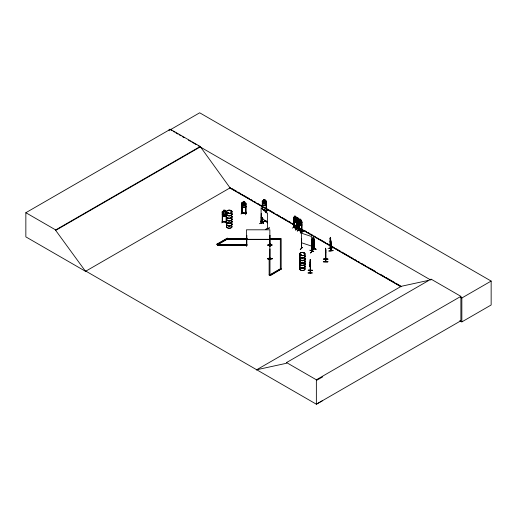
<?xml version="1.0" encoding="UTF-8"?>
<svg xmlns="http://www.w3.org/2000/svg" width="517" height="517" viewBox="0 0 517 517"><rect width="100%" height="100%" fill="white"/><g stroke="black" fill="none" stroke-linecap="round" stroke-linejoin="round"><path stroke-width="0.78" d="M325.594 252.865L325.645 251.592M310.219 265.072L310.284 262.81M325.594 251.12L325.626 250.635L325.529 255.476L325.671 251.365M308.061 273.021C316.042 272.743 311.706 273.144 308.074 272.898M323.429 261.802C337.129 261.77 314.155 261.583 327.817 261.88M323.435 261.505L327.83 261.583M325.658 251.268L325.684 249.763M310.155 261.938L310.129 262.707L310.349 260.006M310.168 262.222L310.239 261.402M310.226 264.982L310.168 264.42M310.349 263.347L310.155 266.694M310.504 260.865L310.517 270.63M310.407 272.362L310.342 272.937L310.258 259.392L310.213 272.653M310.194 272.905L310.355 270.423M310.53 270.107L310.349 272.911L310.374 272.343M323.61 259.133L328.004 259.088L323.616 258.978M325.62 252.949L325.568 253.724L325.536 253.201M325.568 252.787L325.62 252.005M325.71 252.128L325.691 252.483L325.658 251.805M325.574 261.434L325.62 248.173L325.51 251.43L325.71 249.873M325.917 259.237L325.723 258.83L325.555 261.712L325.613 250.183M325.897 259.237L325.755 261.667M310.206 260.684L310.303 259.398M310.194 264.006L310.252 263.231M330.964 250.538L330.156 248.328L330.441 248.554M330.861 243.669L330.744 244.599L330.822 243.707M313.897 241.646L313.735 243.035L313.961 241.639M309.942 250.299L313.754 251.398M313.645 251.695L309.961 250.118M269.861 245.09L269.816 245.304M270.029 258.157L269.855 258.455L270.01 258.106M228.023 212.552C226.498 212.493 228.63 213.547 227.958 212.493M227.68 212.636L228.178 212.636M231.06 211.014L230.666 210.923L231.08 211.059M230.815 211.052L230.957 210.942M301.237 255.152L301.165 254.784M303.789 253.207L304.119 253.039M302.49 247.339L300.222 249.543L302.406 247.346M222.653 212.248L222.232 212.3L222.653 212.248L222.575 221.922L222.187 221.858L222.265 211.576M222.672 221.903L222.31 221.767M226.11 212.59L226.498 212.629L226.11 212.59L226.123 222.271L226.517 222.284L226.524 212.002L225.057 211.479L225.102 210.27L223.674 210.154L223.719 216.087M226.123 222.271C227.874 221.593 221.45 223.17 222.31 221.405L226.162 221.78L226.065 222.148M226.407 223.506L226.536 221.832L222.698 221.567M226.207 223.46L226.562 222.194M310.148 272.879L310.206 272.33M325.678 258.881L325.884 259.456L325.878 249.646M222.252 214.762L222.691 215.983L226.045 216.319L226.536 215.24M222.691 215.977L222.31 214.729M225.102 210.27L225.069 216.222M225.115 211.524L225.755 211.97L225.755 214.167L225.044 215.04L223.719 214.904L223.008 213.889L223.008 211.692L223.719 211.375M226.524 212.002L226.019 211.537L222.73 211.272L222.252 211.615M226.026 216.313L226.472 215.156M261.208 222.827L261.104 223.06M260.807 221.392C269.389 228.236 255.295 216.429 263.437 223.409M260.982 221.14L263.618 223.15M263.605 223.312L260.956 221.308M295.375 218.937L296.28 218.439L295.634 219.421L296.26 221.192L295.427 219.551C295.091 221.166 293.772 219.899 295.207 219.169L294.567 217.457L295.381 218.95M297.113 218.762L296.06 218.613L296.37 223.124L298.768 224.507L299.084 223.512M298.768 224.507L299.117 220.352L298.096 219.37L298.606 220.055L298.606 222.252L298.096 222.905L297.146 222.355L296.635 221.114L297.113 217.586L298.128 218.174L298.128 219.35M262.642 201.604L262.255 201.559L262.642 201.604L262.642 209.572M262.707 205.249L262.281 204.002L262.707 205.249L266.016 205.65L266.513 204.512M266.455 201.391L266.016 200.874L262.72 200.506L262.281 200.848L262.287 209.443M266.106 201.934L266.494 201.979L266.106 201.934L266.074 211.582L266.475 211.647L266.513 201.352L266.016 200.874M266.016 205.65L262.714 205.223M265.085 211.033L264.736 211.072M266.029 211.33L266.507 211.524M266.313 212.862L266.972 210.154M301.805 224.824C302.141 228.029 295.646 221.515 301.495 225.748L301.87 224.83M312.055 239.972C311.105 241.93 313.321 237.232 313.935 238.524M325.729 261.686L325.704 248.787L325.665 249.356M246.053 206.522L245.543 207.575L242.305 207.117L241.891 205.85L242.344 207.078M246.066 206.496L245.575 207.621L242.318 207.084M301.489 248.095L301.379 248.515M311.538 251.928L311.447 242.208L311.531 251.915M330.15 238.13L330.486 238.66M292.312 228.126L295.394 226.194M242.331 202.341L241.878 202.722L242.357 202.386L245.575 202.845L246.053 203.362L246.066 213.618C246.712 212.726 243.274 214.161 241.878 212.868M241.904 212.991L241.904 203.317L242.286 203.381L242.292 213.036L241.904 212.642M242.286 203.381L241.866 203.407M243.268 201.339L243.32 202.561L242.622 202.845L242.622 205.042L243.32 206.096L244.619 206.296L245.31 205.462L245.31 203.265L244.619 202.761L244.677 201.527L243.268 201.339L243.281 202.49M244.664 202.729L244.677 201.527M245.64 203.989L246.06 203.963L245.64 203.989L245.672 213.586L245.678 203.905M241.058 214.09L242.383 211.64M241.878 212.519L246.06 213.178M242.292 213.036L242.331 212.603M245.517 214.801L246.654 212.151M312.139 242.454L312.501 243.035L313.535 241.064L313.199 237.594L312.475 238.318L312.139 240.263L311.977 250.945L314.11 248.806M293.824 227.357L294.167 227.519L294.244 217.87M294.283 227.092L293.953 226.905L294.07 227.499M294.134 227.499L294.244 220.261M296.907 228.753L296.603 228.656M301.825 231.959L301.838 221.664L301.87 231.952C296.855 229.949 299.53 229.302 298.994 230.349L299.059 223.971M301.573 231.454L301.553 231.81L301.553 222.207L301.941 222.31L301.553 222.207M298.904 230.123C304.319 233.594 301.76 230.789 298.949 230.13L298.884 223.751M246.338 243.934L246.402 246.499M330.15 248.347L330.189 238.085M312.158 250.758C310.394 251.482 315.383 247.785 313.754 248.625M313.774 248.948L313.974 239.184L314.142 248.806L313.884 249.02L313.916 238.473L313.78 248.923M300.855 254.778L300.526 255.043M300.635 254.862L301.068 255.114M304.002 253.046L303.828 253.11M243.966 204.092L245.148 203.194L244.27 204.415L245.2 205.908L243.985 204.622C243.449 206.38 241.788 205.501 243.694 204.312L242.822 202.838L244.005 204.06M265.447 220.895L262.332 222.252M247.236 238.524L227.868 238.524L217.515 244.502L217.515 245.297L246.868 245.291L246.829 235.623L246.435 235.623L246.829 235.623M301.476 238.886L301.566 248.599L301.65 238.938M312.701 250.577L310.607 252.981M310.51 252.975L312.791 250.784M312.475 239.494L312.546 238.343L313.218 237.671L313.173 238.835M312.623 238.408L313.056 237.975L312.623 238.796M312.022 241.142L311.932 250.971L311.951 241.381M314.103 239.229L313.774 239.384M313.722 243.009L312.048 244.728M316.074 249.246L312.178 248.05L315.965 249.188M222.304 211.627L223.732 211.343M301.237 254.81L300.726 254.823M313.968 248.638L311.932 250.622M298.794 219.977L299.789 220.106M269.809 258.687L269.861 229.806L246.435 229.813L246.389 245.278L246.389 244.838L246.874 245.026M246.389 245.187L246.816 245.284M246.816 244.935L246.402 244.942M269.861 235.623L269.467 235.629L269.512 245.304C268.724 244.522 271.063 244.942 269.48 244.832M269.512 245.161L270.055 245.413L270.01 235.623M266.126 211.143L266.113 211.615M294.897 217.237L294.897 216.054L295.924 216.642L296.37 220.74L295.853 221.386L294.897 220.843L294.386 219.609L294.897 216.054M295.892 216.662L294.864 216.074M295.924 217.819L296.945 218.82L296.59 218.2M296.538 218.245L293.869 217.121L294.154 221.593L296.564 222.969M294.154 221.593L296.596 222.95M298.794 219.919L299.123 219.686L301.495 221.082L301.805 221.683L300.842 220.669L300.842 219.492L299.789 218.93L299.821 220.164L299.304 220.261L299.304 222.459L299.821 223.693L300.778 224.242L301.288 223.59L300.778 219.531M293.979 226.924L294.167 227.17M295.459 229.975L298.561 227.984L295.498 229.975M297.256 231.041L300.338 229.037L297.256 230.84M299.091 230.123L301.87 231.603M301.838 231.584L301.657 231.338M303.466 230.821C293.553 236.928 310.394 227.318 300.377 232.824M300.422 232.824L303.485 230.983M85.9 271.147L85.564 271.347L25.85 236.87L25.85 212.713L170.377 129.269L200.215 146.492L230.052 187.878L400.882 286.508M170.377 129.269L170.377 129.715L199.685 112.796L491.15 281.074L491.15 304.985L461.843 321.904L459.749 320.689M25.85 212.713L55.687 229.936L200.215 146.492M322.686 400.597L316.359 404.204L85.861 271.128L85.518 271.322L55.687 230.382L200.215 146.938M85.518 271.322L230.388 187.684M246.796 244.806L217.515 244.806L216.907 244.153L227.26 238.175L227.868 238.524L227.868 239.319L280.33 239.319M216.907 244.457L223.118 240.87M224.501 240.069L226.575 238.873M217.515 244.806L227.868 238.828L227.26 238.175M296.383 218.381L299.149 220.358M297.113 218.84L297.113 217.586L298.128 218.174M281.183 268.814L280.33 268.814L269.971 274.792L269.131 274.798M269.984 257.893L269.131 257.893L269.131 275.102L269.984 275.102L272.737 273.499M274.113 272.698L279.639 269.512M270.578 275.141L280.931 269.163L270.578 275.438L269.971 274.792L270.578 275.438M256.354 369.952L401.224 286.308L427.914 280.505M256.69 369.752L286.528 363.264L286.528 362.572L431.055 279.128L460.893 296.351L460.893 320.76L316.359 404.204L316.359 379.795L460.893 296.351M431.055 279.82L430.719 280.02L198.134 145.736M460.46 297.191L461.843 297.992L491.15 281.074M316.359 380.493L322.686 376.887M222.607 221.56L222.278 221.528M263.605 209.992L264.756 209.495L264.723 210.723L265.299 210.871M263.644 210.012L264.723 209.547L264.691 210.703L265.912 210.587L265.912 212.17M263.832 210.128L264.53 209.831L263.832 210.516M264.723 210.723L265.492 210.393M262.384 222.026C272.142 218.148 255.941 224.507 265.402 220.701M246.002 213.618L241.827 212.978L241.891 202.696M261.24 213.456L261.208 223.163M261.091 223.092L261.117 207.692L267.567 213.34L267.612 228.572M259.334 223.732L262.933 222.252M269.48 227.823L265.816 229.212M265.809 229.399L269.486 227.991M262.623 218.161L262.662 222.129M262.578 222.148L262.714 218.226M262.449 222.342L262.397 217.567M222.51 220.533L221.825 222.866M330.634 239.319L330.641 238.13L330.589 242.854L330.266 240.735M330.402 238.996L330.408 248.587L330.441 248.179M330.596 239.313L330.544 240.392C330.376 234.628 330.227 244.173 330.544 240.928L330.744 242.783L330.214 237.93L330.221 248.587M330.738 239.843L330.809 250.777M330.143 241.239L330.79 244.593M331.009 241.219L331.016 250.81L330.337 248.334L330.861 250.448M330.214 242.667L330.201 241.258M328.049 248.373L332.392 247.966M333.122 250.629L328.773 251.016L333.116 250.609M296.739 223.279L296.907 229.102L296.913 222.704M299.039 230L298.748 229.858M299.039 230.349L299.162 223.913M226.491 222.297L226.465 221.812L226.039 222.232M269.861 235.713L269.467 235.629M269.926 243.914L269.919 246.499L270.139 243.966M267.735 245.11L272.129 245.084M246.48 245.291L246.829 245.278M267.735 245.168L272.129 244.948L267.735 244.968M270.01 248.916L269.984 275.102M269.855 258.209L269.131 258.19M267.741 258.881C281.545 258.442 258.545 258.849 272.129 258.868M267.741 258.746L272.129 258.739M269.835 238.524L281.183 238.524L281.183 269.111L280.33 269.111L280.33 238.524M227.868 239.022L247.236 239.022M269.835 239.022L280.33 239.022M246.435 239.377L269.861 239.377M217.515 245L246.796 245M323.61 259.069L327.998 259.172M308.235 270.288L312.63 270.391M310.303 264.743L310.142 266.707L310.181 265.809M246.027 213.282L242.331 212.7M300.836 255.159L300.655 255.101M300.299 229.186L297.23 230.847M223.719 210.193L225.044 210.329M223.719 211.763L225.069 211.951M223.719 213.96L225.044 214.096M222.737 215.912L226 216.242M243.32 201.384L244.619 201.585M330.266 238.537L330.369 237.309L330.634 238.143M296.79 228.869L296.635 223.344M266.455 211.524L266.042 211.246M301.398 242.712L311.544 246.092M312.158 247.914L315.984 249.33M269.932 243.934L269.964 246.467M294.929 217.295L293.837 217.088L293.856 227.377L296.913 229.083M296.706 228.592L294.167 227.267L296.848 229.083M301.941 231.836L301.521 231.758L301.663 225.334M170.377 129.715L171.767 130.517M173.156 131.318L174.546 132.119M175.929 132.921L178.01 134.123M179.399 134.924L180.788 135.725M182.178 136.527L184.259 137.729M188.421 140.133L190.502 141.335M191.891 142.136L196.053 144.534M296.435 223.079L298.774 224.43M231.784 188.485L236.663 191.303M238.059 192.111L240.153 193.319M241.542 194.121L242.938 194.928M244.334 195.73L246.428 196.938M247.824 197.746L249.213 198.554M250.609 199.355L252.703 200.564M254.099 201.372L255.488 202.173M257.582 203.381L258.978 204.189M260.374 204.99L261.764 205.798M263.857 207.007L265.253 207.808M266.649 208.616L274.32 213.043M276.408 214.251L280.595 216.668M281.985 217.47L286.87 220.287M288.26 221.095L290.354 222.304M291.75 223.105L293.145 223.913M294.541 224.721L296.629 225.923M298.025 226.73L299.421 227.538M304.3 230.356L306.394 231.564M307.789 232.366L309.179 233.173M310.575 233.975L312.669 235.183M314.065 235.991L315.454 236.792M317.548 238.001L318.944 238.809M320.34 239.61L325.219 242.428M326.615 243.236L334.286 247.662M335.675 248.47L340.561 251.288M341.95 252.089L346.836 254.913M348.225 255.715L350.319 256.923M351.715 257.731L353.111 258.532M354.507 259.34L356.594 260.549M357.99 261.35L359.386 262.158M361.473 263.366L362.869 264.168M364.265 264.975L365.661 265.777M367.755 266.985L369.144 267.793M370.54 268.594L375.42 271.419M380.305 274.236L384.486 276.647M385.882 277.455L394.251 282.282M395.641 283.09L400.526 285.907M229.593 187.813L293.255 224.565M294.651 225.373L400.985 286.767M280.33 268.814L280.931 269.163M280.33 269.111L280.931 269.46M216.907 244.153L217.515 244.502L246.796 244.502L246.783 245.304M286.528 362.572L316.359 379.795M265.912 210.587L265.874 212.19M266.126 220.959L267.199 221.787M266.1 221.017L267.153 221.832M298.774 230.201L298.774 223.816M261.117 217.256L267.567 222.905M330.55 238.201L330.369 237.309L330.486 238.686M330.415 238.104L330.55 238.595M330.376 238.944L330.589 241.911L330.376 241.142M310.116 265.822L310.135 262.636M293.869 220.223L294.186 221.573M310.181 265.777L310.2 266.694M325.51 254.558L325.574 255.476M461.843 297.992L461.843 321.904M330.861 240.534L330.867 250.823M311.499 251.921L311.544 236.528L301.398 233.148L301.398 248.554M299.854 218.969L299.854 220.145M298.096 218.193L298.063 219.389M297.023 223.441L297.055 229.037L293.96 227.273L293.96 220.901M262.675 201.52L262.675 209.488M262.306 217.495L262.268 222.297M261.356 217.392L261.369 223.124M226.465 212.041L226.465 215.182M222.575 221.56L222.575 221.922M222.31 211.595L222.304 214.755M169.208 129.179L169.208 130.762M55.687 229.936L55.687 230.382M304.791 258.254A2.779 1.603 0 0 1 302.387 260.665A2.779 1.603 0 0 1 299.983 258.254M304.759 258.422A2.734 1.577 0 0 1 302.387 260.788A2.734 1.577 0 0 1 300.022 258.422M304.765 260.742A2.747 1.583 0 0 1 302.387 263.121A2.747 1.583 0 0 1 300.009 260.742M304.791 255.618A2.779 1.603 0 0 1 302.387 258.022A2.779 1.603 0 0 1 299.983 255.618M304.759 257.977A2.74 1.583 0 0 1 302.387 260.348A2.74 1.583 0 0 1 300.015 257.977M304.759 255.779A2.74 1.583 0 0 1 302.387 258.157A2.74 1.583 0 0 1 300.015 255.779M304.791 258.119A2.779 1.603 0 0 1 302.387 260.529A2.779 1.603 0 0 1 299.983 258.119M304.791 255.482A2.779 1.603 0 0 1 302.387 257.886A2.779 1.603 0 0 1 299.983 255.482M304.759 255.34A2.734 1.577 0 0 1 302.387 257.712A2.734 1.577 0 0 1 300.022 255.34M304.791 265.777A2.779 1.603 0 0 1 302.387 268.187A2.779 1.603 0 0 1 299.983 265.777M304.759 265.945A2.734 1.577 0 0 1 302.387 268.31A2.734 1.577 0 0 1 300.022 265.945M304.765 268.065A2.747 1.583 0 0 1 302.387 270.443A2.747 1.583 0 0 1 300.009 268.065M304.759 268.155A2.74 1.583 0 0 1 302.387 270.527A2.74 1.583 0 0 1 300.015 268.155M304.791 263.14A2.779 1.603 0 0 1 302.387 265.544A2.779 1.603 0 0 1 299.983 263.14M304.759 265.499A2.74 1.583 0 0 1 302.387 267.871A2.74 1.583 0 0 1 300.015 265.499M304.759 263.302A2.74 1.583 0 0 1 302.387 265.68A2.74 1.583 0 0 1 300.015 263.302M304.791 265.641A2.779 1.603 0 0 1 302.387 268.052A2.779 1.603 0 0 1 299.983 265.641M304.791 263.004A2.779 1.603 0 0 1 302.387 265.408A2.779 1.603 0 0 1 299.983 263.004M304.759 262.862A2.734 1.577 0 0 1 302.387 265.234A2.734 1.577 0 0 1 300.022 262.862M231.913 218.704A2.747 1.583 0 0 1 229.264 220.701A2.747 1.583 0 0 1 226.608 218.704M227.318 212.901A2.747 1.583 0 0 0 231.913 212.196A2.747 1.583 0 0 0 228.553 210.251A2.747 1.583 0 0 0 227.318 212.901A2.779 1.603 0 0 1 228.54 212.513M231.946 213.786A2.779 1.603 0 0 1 229.264 215.802A2.779 1.603 0 0 1 226.575 213.786M227.299 213.069A2.779 1.603 0 0 1 228.54 212.649M231.907 213.948A2.74 1.583 0 0 1 229.264 215.938A2.74 1.583 0 0 1 226.614 213.948M227.325 213.237A2.74 1.583 0 0 1 228.553 212.823M231.946 213.65A2.779 1.603 0 0 1 229.264 215.667A2.779 1.603 0 0 1 226.575 213.65M231.907 213.502A2.74 1.583 0 0 1 229.264 215.492A2.74 1.583 0 0 1 226.614 213.502M227.325 212.791A2.74 1.583 0 0 1 228.553 212.384M231.907 216.584A2.74 1.583 0 0 1 229.264 218.575A2.74 1.583 0 0 1 226.614 216.584M231.946 216.423A2.779 1.603 0 0 1 229.264 218.445A2.779 1.603 0 0 1 226.575 216.423M231.946 216.287A2.779 1.603 0 0 1 229.264 218.31A2.779 1.603 0 0 1 226.575 216.287M231.907 216.138A2.74 1.583 0 0 1 229.264 218.135A2.74 1.583 0 0 1 226.614 216.138M231.907 218.788A2.74 1.583 0 0 1 229.264 220.778A2.74 1.583 0 0 1 226.614 218.788M231.9 219.04A2.727 1.577 0 0 1 229.264 221.024A2.727 1.577 0 0 1 226.627 219.04M231.9 226.168A2.734 1.577 0 0 1 229.264 228.152A2.734 1.577 0 0 1 226.62 226.168M231.913 218.898A2.747 1.583 0 0 1 229.264 220.895A2.747 1.583 0 0 1 226.608 218.898M231.907 221.463A2.74 1.583 0 0 1 229.264 223.46A2.74 1.583 0 0 1 226.614 221.463M231.9 221.024A2.734 1.577 0 0 1 229.264 223.014A2.734 1.577 0 0 1 226.62 221.024M231.907 224.107A2.74 1.583 0 0 1 229.264 226.097A2.74 1.583 0 0 1 226.614 224.107M231.946 223.945A2.779 1.603 0 0 1 229.264 225.968A2.779 1.603 0 0 1 226.575 223.945M231.946 223.809A2.779 1.603 0 0 1 229.264 225.832A2.779 1.603 0 0 1 226.575 223.809M231.907 223.661A2.74 1.583 0 0 1 229.264 225.658A2.74 1.583 0 0 1 226.614 223.661M231.946 221.308A2.779 1.603 0 0 1 229.264 223.325A2.779 1.603 0 0 1 226.575 221.308M231.946 221.173A2.779 1.603 0 0 1 229.264 223.189A2.779 1.603 0 0 1 226.575 221.173M231.907 226.31A2.74 1.583 0 0 1 229.264 228.301A2.74 1.583 0 0 1 226.614 226.31M308.242 270.197L312.636 270.294L308.242 270.197M312.287 240.179L312.746 241.077L312.268 242.951L312.888 241.187L313.283 241.93L313.515 241.704L313.043 240.773L313.496 238.977L312.901 240.651L312.326 240.127M298.464 222.73L297.579 221.121C297.243 222.73 295.937 221.457 297.359 220.733L296.726 219.021L297.559 220.585C297.934 219.027 299.149 220.352 297.786 220.985L298.464 222.73M301.243 224.016L300.351 222.407C300.015 224.016 298.69 222.749 300.131 222.019L299.485 220.313L300.332 221.871C300.707 220.313 301.928 221.638 300.551 222.271L301.243 224.016M265.635 203.95L264.407 202.703L263.179 203.698L264.103 202.405L263.224 200.958L264.381 202.173L265.583 201.242L264.685 202.49L265.635 203.95M263.689 199.42L263.728 200.667L263.024 200.977L263.024 203.175L263.728 204.196L265.047 204.357L265.751 203.498L265.751 201.307L265.047 200.829L265.098 199.588L263.683 199.446M266.985 210.154L266.074 212.836L267.005 210.173M313.173 239.229L312.501 239.901L312.501 242.098L313.173 241.426L313.173 239.229M265.757 211.233L265.441 211.369L265.757 211.233M224.811 210.503L223.958 210.419L223.958 210.807L224.811 210.897L224.811 210.503M264.807 199.82L263.961 199.717L263.961 200.105L264.807 200.208L264.807 199.82M265.047 201.216L263.728 201.061L263.728 203.259L265.047 203.414L265.047 201.216M244.386 201.746L243.546 201.617L243.546 202.011L244.386 202.141L244.386 201.746M244.619 203.155L243.32 202.955L243.32 205.152L244.619 205.352L244.619 203.155M295.685 216.778L295.071 216.429L295.685 217.172L295.685 216.778M300.603 219.635L299.989 219.279L300.603 220.022L300.603 219.635M295.853 218.252L294.897 217.702L294.897 219.899L295.853 220.449L295.853 218.252M300.778 221.102L299.821 220.559L299.821 222.749L300.778 223.299L300.778 221.102M297.928 218.29L297.314 217.941L297.928 218.685L297.928 218.29M298.096 219.764L297.146 219.214L297.146 221.412L298.096 221.961L298.096 219.764M301.023 255.282A2.734 1.577 0 0 0 305.12 253.912A2.734 1.577 0 0 0 301.023 252.548A2.734 1.577 0 0 0 301.023 255.282M302.387 262.849A2.727 1.577 0 0 0 304.752 260.49A2.747 1.583 0 0 1 302.387 262.92A2.747 1.583 0 0 1 300.009 260.542A2.727 1.577 0 0 0 302.387 262.849M301.023 255.508A2.734 1.577 0 0 0 305.12 254.144A2.734 1.577 0 0 0 301.023 252.774A2.734 1.577 0 0 0 301.023 255.508M302.387 263.243A2.734 1.577 0 0 0 304.759 260.878A2.727 1.577 0 0 1 302.387 263.243A2.727 1.577 0 0 1 300.022 260.885A2.734 1.577 0 0 0 302.387 263.243M227.9 213.062A2.727 1.577 0 0 0 231.991 211.699A2.727 1.577 0 0 0 227.9 210.335A2.727 1.577 0 0 0 227.9 213.062M227.9 213.295A2.727 1.577 0 0 0 231.991 211.931A2.727 1.577 0 0 0 227.9 210.561A2.727 1.577 0 0 0 227.9 213.295"/></g></svg>
